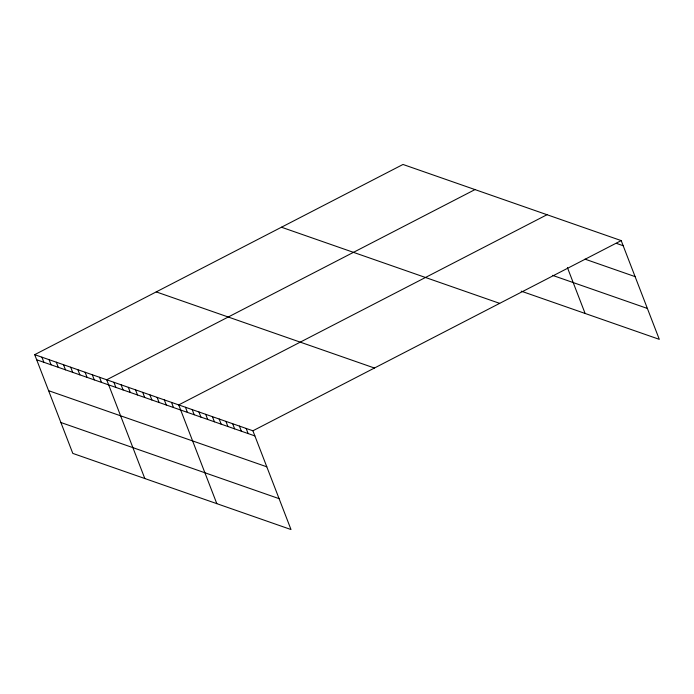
<?xml version="1.0" encoding="UTF-8"?>
<svg xmlns="http://www.w3.org/2000/svg" width="694" height="694" viewBox="0 0 694 694"><rect width="100%" height="100%" fill="white"/><g stroke="black" fill="none" stroke-linecap="round" stroke-linejoin="round"><path stroke-width="1.04" d="M34.7 354.66L252.902 430.792L291.003 529.539L72.801 453.399L34.7 354.66L402.997 164.461L621.199 240.601L659.3 339.34L521.203 291.159M475 189.583L106.703 379.783L144.812 478.522M547.011 214.715L178.714 404.906L216.814 503.653M252.902 430.792L621.199 240.601M616.428 243.368L623.177 245.728M584.999 259.14L635.097 276.62M552.485 275.336L647.381 308.448M281.46 227.224L499.663 303.365M156.237 291.896L374.439 368.028M36.678 359.778L254.88 435.919M48.597 390.679L266.8 466.81M60.881 422.507L279.083 498.648M567.432 267.641L585.111 313.454M246.153 428.441L248.131 433.568M239.413 426.09L241.391 431.217M232.672 423.739L234.641 428.857M225.923 421.379L227.901 426.506M219.183 419.029L221.16 424.155M212.433 416.678L214.411 421.796M205.693 414.318L207.671 419.445M198.944 411.967L200.922 417.094M192.203 409.616L194.181 414.743M185.454 407.265L187.432 412.383M171.513 402.399L173.491 407.517M164.313 399.883L166.291 405.01M157.113 397.367L159.091 402.494M149.913 394.86L151.891 399.987M142.712 392.344L144.69 397.471M135.512 389.837L137.49 394.955M128.312 387.321L130.29 392.448M121.112 384.806L123.081 389.933M113.903 382.299L115.881 387.417M99.502 377.267L101.48 382.394M92.302 374.76L94.28 379.887M85.102 372.244L87.08 377.371M77.901 369.737L79.879 374.855M70.701 367.221L72.679 372.348M63.501 364.706L65.479 369.833M56.301 362.199L58.279 367.317M49.101 359.683L51.078 364.81M41.9 357.167L43.878 362.294"/></g></svg>
